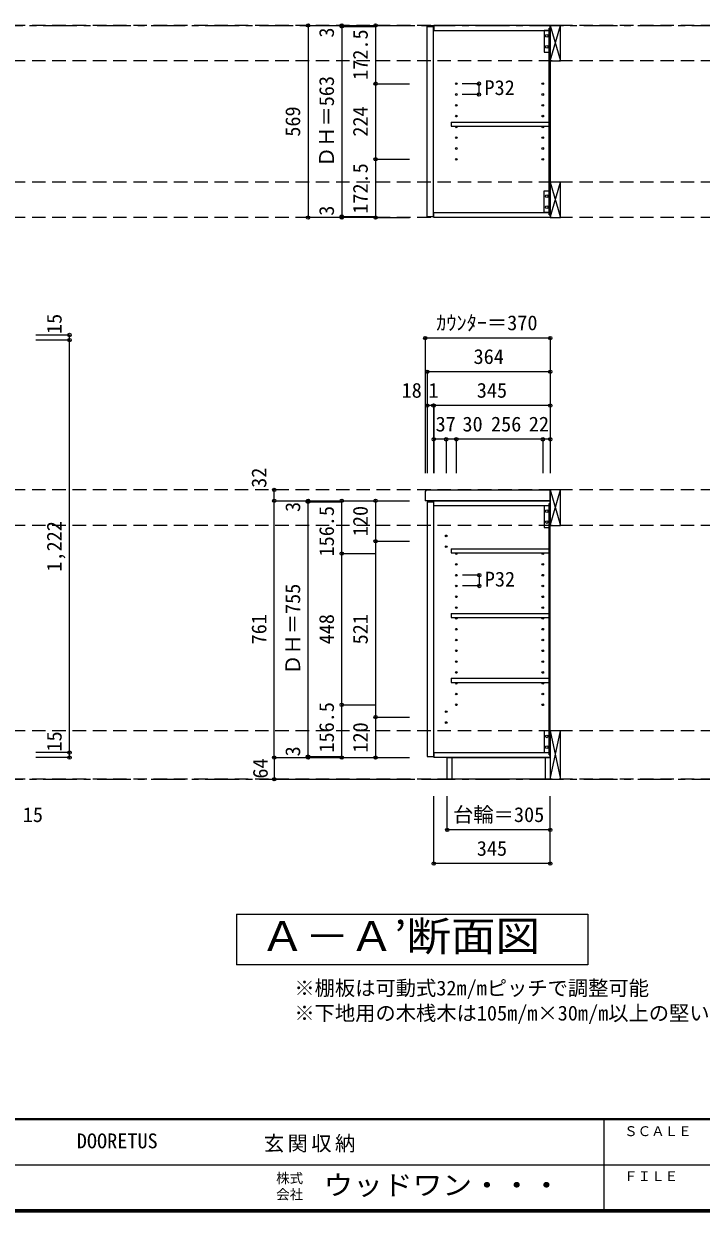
# Model space of a CAD drawing. Units: millimetres at full size, sheet at 1:20; details may follow other scales. Extents: x -3893 to 3907, y -2871 to 2783.
# Drawn here: x 183 to 2188, y -2803 to 717 of the extents above; entities that cross this region are included whole.
import ezdxf
from ezdxf.enums import TextEntityAlignment as Align

# ---------------------------------------------------------------- set-up
doc = ezdxf.new("R2010")
doc.units = ezdxf.units.MM
doc.header["$LTSCALE"] = 20
doc.header["$PDMODE"] = 32
doc.header["$PDSIZE"] = 10
doc.linetypes.add('CHAIN1', pattern=[8, 5, -1, 1, -1])
doc.linetypes.add('DASHED2', pattern=[3, 2, -1])
for name, color, linetype in [('0-1_本体', 2, 'Continuous'), ('0-2_扉', 3, 'Continuous'), ('0-4_棚', 3, 'Continuous'), ('0-5_ダボ', 7, 'Continuous'), ('0-6_桟木', 3, 'Continuous'), ('0-9_', 7, 'Continuous'), ('0-A_文字', 7, 'Continuous'), ('0-B_寸法', 7, 'Continuous'), ('F-1_枠', 6, 'Continuous'), ('F-A_文字', 7, 'Continuous')]:
    doc.layers.add(name, color=color, linetype=linetype)
doc.styles.add('ＭＳ ゴシック', font='')
doc.styles.get('ＭＳ ゴシック').set_extended_font_data('MS Gothic')

msp = doc.modelspace()

# ---------------------------------------------------------------- linework, layer by layer
at = {"layer": '0-1_本体'}
for p, q in [((1738.3, 704.33), (1741.3, 704.33)), ((1738.3, 151.33), (1738.3, 704.33)), ((1739.8, 151.33), (1739.8, 704.33)), ((1741.3, 701.83), (1741.3, 709.83)), ((1396.3, 697.33), (1738.3, 697.33)), ((1738.3, 151.33), (1741.3, 151.33)), ((1741.3, 154.33), (1741.3, 146.33)), ((1396.3, -695.67), (1741.3, -695.67)), ((1738.3, -1448.67), (1738.3, -703.67)), ((1738.3, -703.67), (1741.3, -703.67)), ((1739.8, -1448.67), (1739.8, -703.67)), ((1396.3, -1441.67), (1396.3, -1456.67)), ((1396.3, -1441.67), (1738.3, -1441.67)), ((1741.3, -1456.67), (1396.3, -1456.67)), ((1738.3, -1448.67), (1741.3, -1448.67))]:
    msp.add_line(p, q, dxfattribs=at)
at = {"layer": '0-1_本体', "color": 7}
for p, q in [((1741.3, 707.33), (1741.3, 143.33)), ((1741.3, -1456.67), (1741.3, -695.67))]:
    msp.add_line(p, q, dxfattribs=at)
at = {"layer": '0-1_本体'}
for points in [[(1741.3, 712.33), (1396.3, 712.33), (1396.3, 697.33)], [(1741.3, 143.33), (1396.3, 143.33), (1396.3, 158.33), (1738.3, 158.33)], [(1738.3, -710.67), (1396.3, -710.67), (1396.3, -695.67)]]:
    msp.add_lwpolyline(points, dxfattribs=at)
at = {"layer": '0-2_扉', "color": 2}
for p, q in [((1377.3, 709.33), (1395.3, 709.33)), ((1377.3, 146.33), (1377.3, 709.33)), ((1395.3, 146.33), (1395.3, 709.33)), ((1377.3, 146.33), (1395.3, 146.33)), ((1377.3, -698.67), (1377.3, -1453.67)), ((1377.3, -698.67), (1395.3, -698.67)), ((1395.3, -698.67), (1395.3, -1453.67)), ((1377.3, -1453.67), (1395.3, -1453.67))]:
    msp.add_line(p, q, dxfattribs=at)
at = {"layer": '0-4_棚', "color": 2}
for p, q in [((1448.3, 426.33), (1448.3, 414.33)), ((1448.3, 426.33), (1738.3, 426.33)), ((1448.3, 414.33), (1738.3, 414.33)), ((1448.3, -837.69), (1738.3, -837.69)), ((1738.3, -837.69), (1738.3, -849.69)), ((1448.3, -1029.69), (1738.3, -1029.69)), ((1738.3, -1029.69), (1738.3, -1041.69)), ((1448.3, -1221.69), (1448.3, -1233.69)), ((1448.3, -1221.69), (1738.3, -1221.69)), ((1738.3, -1221.69), (1738.3, -1233.69)), ((1448.3, -1233.69), (1738.3, -1233.69))]:
    msp.add_line(p, q, dxfattribs=at)
at = {"layer": '0-4_棚', "color": 7}
for p, q in [((1371.3, -668.67), (1371.3, -695.67)), ((1376.3, -663.67), (1741.3, -663.67)), ((1741.3, -695.67), (1741.3, -663.67)), ((1741.3, -695.67), (1371.3, -695.67))]:
    msp.add_line(p, q, dxfattribs=at)
at = {"layer": '0-4_棚', "color": 2}
for points in [[(1448.3, -837.69), (1448.3, -849.69), (1738.3, -849.69)], [(1448.3, -1029.69), (1448.3, -1041.69), (1738.3, -1041.69)]]:
    msp.add_lwpolyline(points, dxfattribs=at)
at = {"layer": '0-4_棚', "color": 7}
msp.add_arc((1376.3, -668.67), 5, 90, 180, dxfattribs=at)
at = {"layer": '0-5_ダボ'}
for centre in [(1463.3, 539.83), (1719.3, 539.83), (1463.3, 507.83), (1719.3, 507.83), (1463.3, 475.83), (1719.3, 475.83), (1463.3, 443.83), (1719.3, 443.83), (1463.3, 411.83), (1719.3, 411.83), (1463.3, 379.83), (1719.3, 379.83), (1463.3, 347.83), (1463.3, 315.83), (1719.3, 347.83), (1719.3, 315.83), (1433.3, -799.67), (1433.3, -831.67), (1463.3, -852.19), (1719.3, -852.19), (1463.3, -884.19), (1463.3, -916.19), (1719.3, -884.19), (1719.3, -916.19), (1463.3, -948.19), (1719.3, -948.19), (1463.3, -980.19), (1719.3, -980.19), (1463.3, -1012.19), (1719.3, -1012.19), (1463.3, -1044.19), (1719.3, -1044.19), (1463.3, -1076.19), (1719.3, -1076.19), (1463.3, -1108.19), (1719.3, -1108.19), (1463.3, -1140.19), (1719.3, -1140.19), (1463.3, -1172.19), (1719.3, -1172.19), (1463.3, -1204.19), (1719.3, -1204.19), (1463.3, -1236.19), (1463.3, -1268.19), (1719.3, -1236.19), (1719.3, -1268.19), (1463.3, -1300.19), (1719.3, -1300.19), (1433.3, -1320.67), (1433.3, -1352.67)]:
    msp.add_circle(centre, 2.5, dxfattribs=at)
at = {"layer": '0-6_桟木'}
for p, q in [((1741.3, 712.33), (1741.3, 607.33)), ((1771.3, 712.33), (1741.3, 712.33)), ((1771.3, 607.33), (1771.3, 712.33)), ((1738.3, 633.33), (1738.3, 697.33)), ((1741.3, 607.33), (1771.3, 607.33)), ((1741.3, 248.33), (1741.3, 143.33)), ((1771.3, 248.33), (1741.3, 248.33)), ((1738.3, 222.33), (1738.3, 158.33)), ((1741.3, -1377.67), (1741.3, -1520.67)), ((1771.3, -1377.67), (1741.3, -1377.67)), ((1771.3, -1520.67), (1771.3, -1377.67)), ((1741.3, -1520.67), (1771.3, -1520.67))]:
    msp.add_line(p, q, dxfattribs=at)
at = {"layer": '0-6_桟木', "color": 7}
for p, q in [((1741.3, 607.33), (1771.3, 712.33)), ((1741.3, 712.33), (1771.3, 607.33)), ((1741.3, 143.33), (1771.3, 248.33)), ((1741.3, 248.33), (1771.3, 143.33)), ((1741.3, -768.67), (1771.3, -663.67)), ((1741.3, -663.67), (1771.3, -768.67)), ((1741.3, -1451.67), (1741.3, -1377.67)), ((1741.3, -1520.67), (1771.3, -1377.67)), ((1741.3, -1377.67), (1771.3, -1520.67))]:
    msp.add_line(p, q, dxfattribs=at)
at = {"layer": '0-6_桟木', "color": 2}
msp.add_line((1741.3, -1377.67), (1741.3, -1451.67), dxfattribs=at)
at = {"layer": '0-6_桟木'}
for points in [[(1738.3, 697.33), (1723.3, 697.33), (1723.3, 633.33), (1738.3, 633.33)], [(1741.3, 143.33), (1771.3, 143.33), (1771.3, 248.33)], [(1738.3, 158.33), (1723.3, 158.33), (1723.3, 222.33), (1738.3, 222.33)]]:
    msp.add_lwpolyline(points, dxfattribs=at)
for points in [[(1771.3, -663.67), (1741.3, -663.67), (1741.3, -768.67), (1771.3, -768.67)], [(1738.3, -774.67), (1738.3, -710.67), (1723.3, -710.67), (1723.3, -774.67)], [(1738.3, -1441.67), (1738.3, -1377.67), (1723.3, -1377.67), (1723.3, -1441.67)]]:
    msp.add_lwpolyline(points, close=True, dxfattribs=at)
at = {"layer": '0-6_桟木', "color": 7}
for centre in [(1730.8, 681.33), (1730.8, 649.33), (1730.8, 206.33), (1730.8, 174.33), (1730.8, -726.67), (1730.8, -758.67), (1730.8, -1393.67), (1730.8, -1425.67)]:
    msp.add_circle(centre, 4, dxfattribs=at)
at = {"layer": '0-9_'}
for p, q in [((1451.3, -1520.67), (1451.3, -1456.67)), ((1726.3, -1456.67), (1726.3, -1520.67)), ((1741.3, -1456.67), (1741.3, -1520.67))]:
    msp.add_line(p, q, dxfattribs=at)
msp.add_lwpolyline([(1741.3, -1520.67), (1436.3, -1520.67), (1436.3, -1456.67), (1741.3, -1456.67)], dxfattribs=at)
at = {"layer": '0-A_文字', "linetype": 'CHAIN1'}
for p, q in [((-3119.7, 712.33), (3067.4, 712.33)), ((-3119.7, -1520.67), (3067.4, -1520.67))]:
    msp.add_line(p, q, dxfattribs=at)
at = {"layer": '0-A_文字'}
for p, q in [((812.8, -1920.67), (1852.8, -1920.67)), ((812.8, -1920.67), (812.8, -2070.67)), ((1852.8, -1920.67), (1852.8, -2070.67)), ((1852.8, -2070.67), (812.8, -2070.67))]:
    msp.add_line(p, q, dxfattribs=at)
at = {"layer": '0-B_寸法', "color": 4, "linetype": 'DASHED2'}
for p, q in [((3067.4, 712.33), (-3119.7, 712.33)), ((3067.4, 607.33), (-3119.7, 607.33)), ((3067.4, 248.33), (-3119.7, 248.33)), ((3067.4, 143.33), (-3119.7, 143.33)), ((3067.4, -663.67), (-3119.7, -663.67)), ((3067.4, -768.67), (-3119.7, -768.67)), ((3067.4, -1377.67), (-3119.7, -1377.67)), ((3067.4, -1520.67), (-2908.48, -1520.67))]:
    msp.add_line(p, q, dxfattribs=at)
at = {"layer": '0-B_寸法', "color": 4}
for p, q in [((1024.3, 712.33), (1224.3, 712.33)), ((1024.3, 712.33), (1024.3, 143.33)), ((1124.3, 712.33), (1124.3, 143.33)), ((1124.3, 709.33), (1224.3, 709.33)), ((1224.3, 712.33), (1224.3, 539.83)), ((1224.3, 712.33), (1324.3, 712.33)), ((1224.3, 539.83), (1324.3, 539.83)), ((1224.3, 539.83), (1224.3, 315.83)), ((1530.3, 539.83), (1480.3, 539.83)), ((1530.3, 539.83), (1530.3, 507.83)), ((1530.3, 507.83), (1480.3, 507.83)), ((1224.3, 315.83), (1324.3, 315.83)), ((1224.3, 315.83), (1224.3, 143.33)), ((1224.3, 143.33), (1024.3, 143.33)), ((1124.3, 146.33), (1224.3, 146.33)), ((1224.3, 143.33), (1324.3, 143.33)), ((318.3, -204.67), (218.3, -204.67)), ((318.3, -219.67), (318.3, -204.67)), ((318.3, -219.67), (218.3, -219.67)), ((318.3, -1441.67), (318.3, -219.67)), ((1371.3, -213.67), (1371.3, -613.67)), ((1741.3, -213.67), (1371.3, -213.67)), ((1741.3, -213.67), (1741.3, -613.67)), ((1377.3, -313.67), (1377.3, -613.67)), ((1741.3, -313.67), (1377.3, -313.67)), ((1395.3, -413.67), (1377.3, -413.67)), ((1395.3, -413.67), (1395.3, -613.67)), ((1396.3, -413.67), (1395.3, -413.67)), ((1395.3, -413.67), (1395.3, -613.67)), ((1741.3, -413.67), (1396.3, -413.67)), ((1396.3, -413.67), (1396.3, -513.67)), ((1741.3, -413.67), (1741.3, -513.67)), ((1433.3, -513.67), (1396.3, -513.67)), ((1396.3, -513.67), (1396.3, -613.67)), ((1463.3, -513.67), (1433.3, -513.67)), ((1433.3, -513.67), (1433.3, -613.67)), ((1463.3, -513.67), (1463.3, -613.67)), ((1719.3, -513.67), (1463.3, -513.67)), ((1741.3, -513.67), (1719.3, -513.67)), ((1719.3, -513.67), (1719.3, -613.67)), ((1741.3, -513.67), (1741.3, -613.67)), ((924.3, -695.67), (924.3, -663.67)), ((1024.3, -695.67), (1124.3, -695.67)), ((1024.3, -695.67), (1124.3, -695.67)), ((1024.3, -698.67), (1124.3, -698.67)), ((1124.3, -695.67), (1224.3, -695.67)), ((1124.3, -852.17), (1124.3, -695.67)), ((1224.3, -695.67), (1324.3, -695.67)), ((1224.3, -695.67), (1224.3, -815.67)), ((1224.3, -815.67), (1224.3, -1336.67)), ((1224.3, -815.67), (1324.3, -815.67)), ((1124.3, -852.17), (1224.3, -852.17)), ((1124.3, -1300.17), (1124.3, -852.17)), ((1531.3, -916.17), (1481.3, -916.17)), ((1124.3, -1300.17), (1224.3, -1300.17)), ((1124.3, -1456.67), (1124.3, -1300.17)), ((1224.3, -1336.67), (1224.3, -1456.67)), ((1224.3, -1336.67), (1324.3, -1336.67)), ((318.3, -1441.67), (218.3, -1441.67)), ((318.3, -1456.67), (318.3, -1441.67)), ((318.3, -1456.67), (218.3, -1456.67)), ((924.3, -1456.67), (1024.3, -1456.67)), ((924.3, -1456.67), (1324.3, -1456.67)), ((924.3, -1456.67), (924.3, -1520.67)), ((1024.3, -1453.67), (1124.3, -1453.67)), ((1024.3, -1456.67), (1024.3, -1453.67)), ((1024.3, -1456.67), (1124.3, -1456.67)), ((1024.3, -1456.67), (1124.3, -1456.67)), ((1124.3, -1456.67), (1224.3, -1456.67)), ((1224.3, -1456.67), (1324.3, -1456.67)), ((924.3, -1520.67), (1324.3, -1520.67)), ((1396.3, -1770.67), (1396.3, -1570.67)), ((1436.3, -1670.67), (1436.3, -1570.67)), ((1741.3, -1770.67), (1741.3, -1570.67)), ((1741.3, -1670.67), (1436.3, -1670.67)), ((1741.3, -1770.67), (1396.3, -1770.67))]:
    msp.add_line(p, q, dxfattribs=at)
for points in [[(924.3, -1456.67), (924.3, -695.67), (1024.3, -695.67)], [(1024.3, -1453.67), (1024.3, -698.67), (1024.3, -695.67)], [(1531.3, -916.17), (1531.3, -948.17), (1481.3, -948.17)]]:
    msp.add_lwpolyline(points, dxfattribs=at)
at = {"layer": '0-B_寸法'}
for p in [(1024.3, 712.33), (1124.3, 712.33), (1124.3, 709.33), (1224.3, 712.33), (1224.3, 539.83), (1530.3, 539.83), (1530.3, 507.83), (1224.3, 315.83), (1024.3, 143.33), (1124.3, 146.33), (1124.3, 143.33), (1224.3, 143.33), (318.3, -204.67), (1371.3, -213.67), (1741.3, -213.67), (318.3, -219.67), (1377.3, -313.67), (1741.3, -313.67), (1377.3, -413.67), (1395.3, -413.67), (1395.3, -413.67), (1396.3, -413.67), (1741.3, -413.67), (1396.3, -513.67), (1433.3, -513.67), (1463.3, -513.67), (1719.3, -513.67), (1741.3, -513.67), (924.3, -663.67), (924.3, -695.67), (1024.3, -695.67), (1024.3, -698.67), (1124.3, -695.67), (1224.3, -695.67), (1224.3, -815.67), (1124.3, -852.17), (1531.3, -916.17), (1531.3, -948.17), (1124.3, -1300.17), (1224.3, -1336.67), (318.3, -1441.67), (318.3, -1456.67), (924.3, -1456.67), (924.3, -1456.67), (1024.3, -1453.67), (1024.3, -1456.67), (1124.3, -1456.67), (1224.3, -1456.67), (924.3, -1520.67), (1436.3, -1670.67), (1741.3, -1670.67), (1396.3, -1770.67), (1741.3, -1770.67)]:
    msp.add_point(p, dxfattribs=at)
at = {"layer": 'F-1_枠'}
for p, q in [((3906.61, -2526.67), (-3893.39, -2526.67)), ((3906.61, -2530), (-3893.39, -2530)), ((1899.94, -2530), (1899.94, -2796.67)), ((6.61, -2663.33), (3899.95, -2663.34)), ((3906.61, -2796.67), (-3893.39, -2796.67)), ((3906.61, -2800), (-3893.39, -2800)), ((3906.61, -2803.33), (-3893.39, -2803.33))]:
    msp.add_line(p, q, dxfattribs=at)

# ---------------------------------------------------------------- texts
at = {"layer": '0-A_文字', "style": 'ＭＳ ゴシック', "width": 1.1}
msp.add_text('Ａ－Ａ’断面図', height=87.98, dxfattribs=at).set_placement((882.8, -2055.67), align=Align.BOTTOM_LEFT)
at = {"layer": '0-A_文字', "style": 'ＭＳ ゴシック'}
for s, p in [('※棚板は可動式32m/mピッチで調整可能', (983.9, -2174.48)), ('※下地用の木桟木は105m/m×30m/m以上の堅い木を使用してください。', (983.9, -2248.62))]:
    msp.add_text(s, height=43.99, dxfattribs=at).set_placement(p, align=Align.BOTTOM_LEFT)
at = {"layer": '0-B_寸法', "style": 'ＭＳ ゴシック'}
for s, p in [('3', (1114.3, 676.27)), ('172.5', (1214.3, 551.08)), ('ＤＨ＝563', (1114.3, 292.83)), ('569', (1014.3, 382.83)), ('224', (1214.3, 382.83)), ('172.5', (1214.3, 154.58)), ('3', (1114.3, 148.66)), ('15', (308.3, -201.67)), ('32', (914.3, -657.47)), ('3', (1014.3, -728.92)), ('156.5', (1114.3, -860.67)), ('120', (1214.3, -800.67)), ('1,222', (308.3, -905.67)), ('ＤＨ＝755', (1014.3, -1211.17)), ('761', (914.3, -1121.17)), ('448', (1114.3, -1121.17)), ('521', (1214.3, -1121.17)), ('156.5', (1114.3, -1441.67)), ('120', (1214.3, -1441.67)), ('15', (308.3, -1438.67)), ('3', (1014.3, -1452.94)), ('64', (918.3, -1518.67))]:
    msp.add_text(s, height=43.99, rotation=90, dxfattribs=at).set_placement(p, align=Align.BOTTOM_LEFT)
for s, p in [('P32', (1546.55, 492.98)), ('ｶｳﾝﾀｰ＝370', (1403.8, -203.67)), ('364', (1514.3, -303.67)), ('18', (1301.3, -403.67)), ('1', (1380.8, -403.67)), ('345', (1523.8, -403.67)), ('37', (1401.92, -503.67)), ('30', (1481.45, -503.67)), ('256', (1565.86, -503.67)), ('22', (1677.83, -503.67)), ('P32', (1547.55, -963.02)), ('15', (180.04, -1660.67)), ('台輪＝305', (1453.8, -1660.67)), ('345', (1523.8, -1760.67))]:
    msp.add_text(s, height=43.99, dxfattribs=at).set_placement(p, align=Align.BOTTOM_LEFT)
at = {"layer": 'F-A_文字', "style": 'ＭＳ ゴシック'}
for s, height, p in [('DOORETUS', 43.99, (339.95, -2627.19)), ('ＳＣＡＬＥ', 29.33, (1959.94, -2586.67)), ('株式', 29.33, (929.94, -2726)), ('ＦＩＬＥ', 29.33, (1959.94, -2720)), ('会社', 29.33, (929.94, -2774))]:
    msp.add_text(s, height=height, dxfattribs=at).set_placement(p, align=Align.BOTTOM_LEFT)
at = {"layer": 'F-A_文字', "style": 'ＭＳ ゴシック', "width": 1.1}
msp.add_text('ウッドワン・・・', height=58.65, dxfattribs=at).set_placement((1069.94, -2770), align=Align.BOTTOM_LEFT)
at = {"layer": 'F-A_文字', "insert": (893.56, -2626.67), "char_height": 43.99, "attachment_point": 7, "style": 'ＭＳ ゴシック'}
msp.add_mtext('\\T1.17;玄関収納', dxfattribs=at)

doc.saveas('drawing.dxf')
